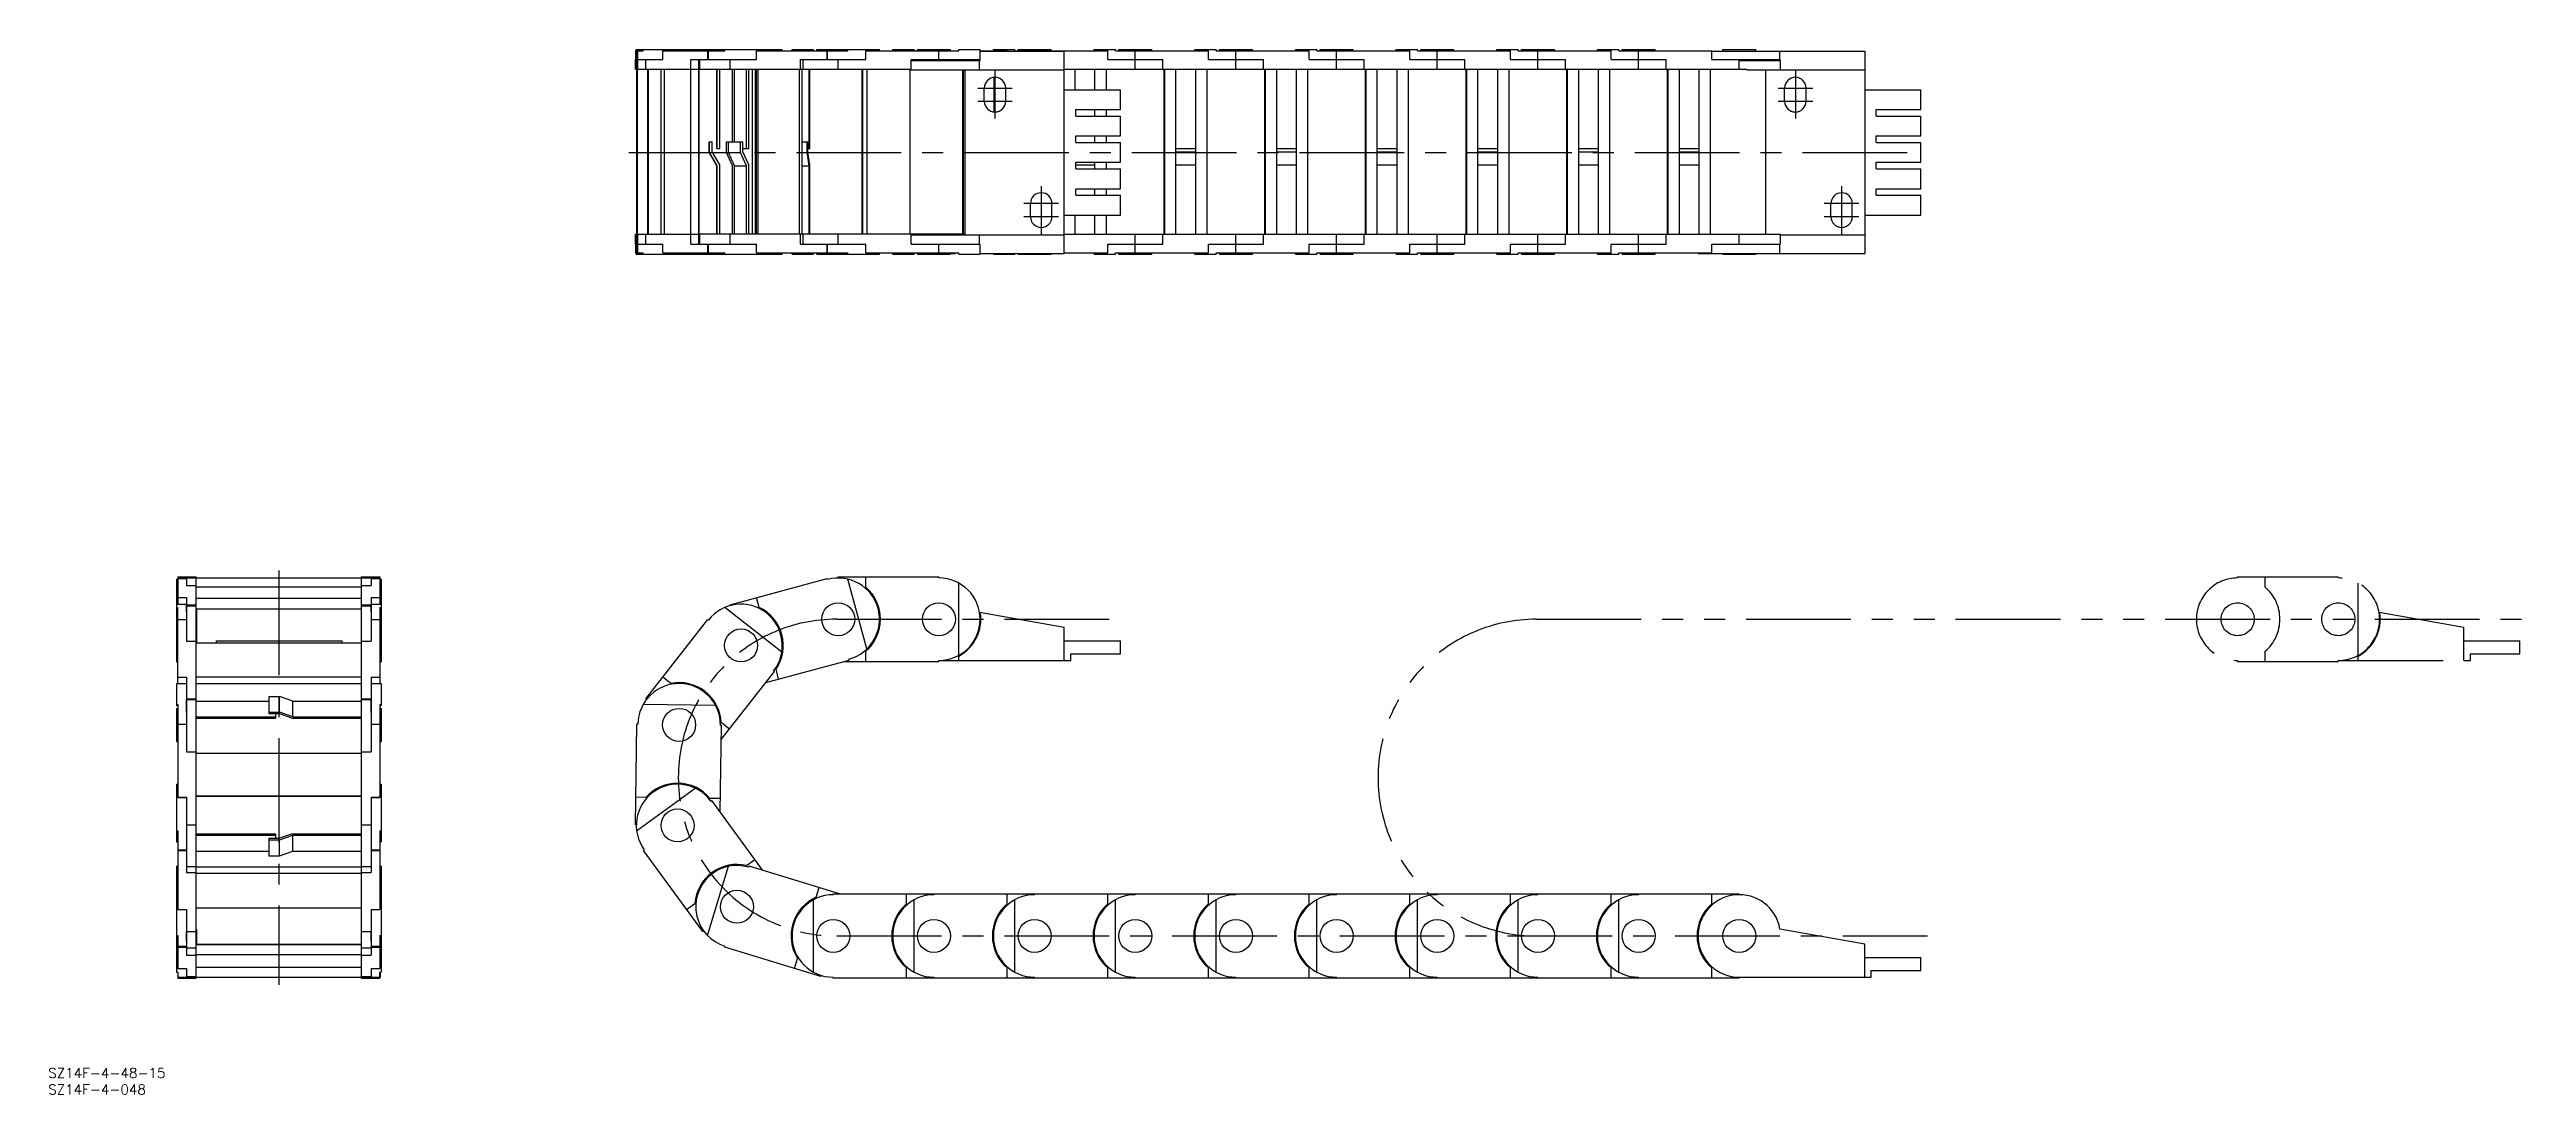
# Model space of a CAD drawing. Extents: x -69 to 681, y -35 to 281.
import ezdxf

# ---------------------------------------------------------------- set-up
doc = ezdxf.new("R2010")
doc.units = 0
doc.linetypes.add('CENTER', pattern=[50.8, 31.75, -6.35, 6.35, -6.35])
doc.linetypes.add('PHANTOM', pattern=[63.5, 31.75, -6.35, 6.35, -6.35, 6.35, -6.35])
doc.layers.get('0').update_dxf_attribs({"linetype": 'CONTINUOUS'})
doc.layers.add('CENTER', color=1, linetype='CENTER')
doc.styles.get("Standard").update_dxf_attribs({"font": 'txt.shx', "height": 3, "bigfont": 'bigfont.shx'})

msp = doc.modelspace()

# ---------------------------------------------------------------- linework, layer by layer
at = {"color": 7, "linetype": 'CONTINUOUS'}
for p, q in [((108.03, 275.48), (108.03, 278.48)), ((108.03, 278.48), (108.16, 278.48)), ((108.16, 281.07), (110.43, 281.07)), ((108.16, 278.48), (108.16, 281.07)), ((108.32, 281.48), (152.56, 281.48)), ((108.32, 281.07), (108.32, 281.48)), ((108.37, 275.48), (108.37, 278.48)), ((108.37, 278.48), (116.34, 278.48)), ((108.5, 278.48), (108.5, 281.07)), ((108.8, 278.48), (108.8, 281.07)), ((108.8, 275.48), (108.8, 278.48)), ((109.37, 278.47), (109.37, 278.48)), ((109.37, 278.47), (111.21, 278.47)), ((110.43, 281.07), (110.43, 281.48)), ((111.21, 275.48), (111.21, 278.48)), ((116.34, 281.07), (135.1, 281.07)), ((116.34, 278.48), (116.34, 281.07)), ((124.83, 275.48), (124.83, 278.48)), ((124.83, 278.48), (144.78, 278.48)), ((127.27, 275.48), (127.27, 278.47)), ((127.27, 278.47), (127.56, 278.47)), ((127.56, 275.48), (127.56, 278.48)), ((129.96, 278.48), (129.96, 281.07)), ((130.2, 278.48), (130.2, 281.07)), ((132.36, 281.07), (132.36, 281.48)), ((132.79, 278.47), (132.79, 278.48)), ((132.79, 278.47), (136.72, 278.47)), ((135.06, 281.07), (135.06, 281.48)), ((135.1, 281.07), (135.1, 281.48)), ((136.72, 275.48), (136.72, 278.48)), ((144.78, 281.07), (172.43, 281.07)), ((144.78, 278.48), (144.78, 281.07)), ((152.56, 281.07), (152.56, 281.48)), ((155.5, 281.48), (162, 281.48)), ((155.5, 281.07), (155.5, 281.48)), ((158.1, 275.48), (158.1, 278.48)), ((158.1, 278.48), (177.85, 278.48)), ((158.91, 275.48), (158.91, 278.47)), ((162, 281.07), (162, 281.48)), ((163, 281.48), (182, 281.48)), ((163, 281.07), (163, 281.48)), ((164.5, 281.07), (164.5, 281.48)), ((166.16, 278.48), (166.16, 281.07)), ((166.24, 278.48), (166.24, 281.07)), ((169.5, 275.48), (169.5, 278.48)), ((172.43, 281.07), (172.43, 281.48)), ((177.85, 281.07), (206, 281.07)), ((177.85, 278.48), (177.85, 281.07)), ((182, 281.07), (182, 281.48)), ((186, 281.48), (192.5, 281.48)), ((186, 281.07), (186, 281.48)), ((191.65, 275.48), (191.65, 278.48)), ((191.65, 278.48), (203.55, 278.48)), ((191.65, 278.13), (212.54, 278.13)), ((192.5, 281.07), (192.5, 281.48)), ((193.5, 281.48), (203.5, 281.48)), ((193.5, 281.07), (193.5, 281.48)), ((195, 278.13), (195, 278.48)), ((200, 278.48), (200, 281.07)), ((203.5, 281.07), (203.5, 281.48)), ((203.55, 278.47), (203.55, 278.48)), ((203.55, 278.47), (212.5, 278.47)), ((205, 278.13), (205, 278.47)), ((206, 281.48), (212.5, 281.48)), ((206, 281.07), (206, 281.48)), ((206, 278.13), (206, 278.47)), ((212.33, 275.3), (212.33, 278.13)), ((212.5, 278.47), (212.5, 281.48)), ((212.5, 281.07), (220.65, 281.07)), ((212.5, 280.95), (238, 280.95)), ((212.54, 278.13), (212.54, 280.95)), ((216.5, 281.48), (223, 281.48)), ((216.5, 281.07), (216.5, 281.48)), ((220.65, 280.95), (220.65, 281.07)), ((223, 281.07), (223, 281.48)), ((223, 281.07), (251.15, 281.07)), ((224, 281.48), (234, 281.48)), ((224, 281.07), (224, 281.48)), ((229, 280.95), (229, 281.07)), ((234, 281.07), (234, 281.48)), ((238, 219.65), (238, 280.95)), ((247, 281.48), (253.5, 281.48)), ((247, 281.07), (247, 281.48)), ((251.15, 278.48), (251.15, 281.07)), ((251.15, 278.48), (267.85, 278.48)), ((253.5, 281.07), (253.5, 281.48)), ((253.5, 281.07), (281.65, 281.07)), ((254.5, 281.48), (264.5, 281.48)), ((254.5, 281.07), (254.5, 281.48)), ((259.5, 275.48), (259.5, 281.07)), ((264.5, 281.07), (264.5, 281.48)), ((267.85, 275.48), (267.85, 278.48)), ((277.5, 281.48), (284, 281.48)), ((277.5, 281.07), (277.5, 281.48)), ((281.65, 278.48), (281.65, 281.07)), ((281.65, 278.48), (298.35, 278.48)), ((284, 281.07), (284, 281.48)), ((284, 281.07), (312.15, 281.07)), ((285, 281.48), (295, 281.48)), ((285, 281.07), (285, 281.48)), ((290, 275.48), (290, 281.07)), ((295, 281.07), (295, 281.48)), ((298.35, 275.48), (298.35, 278.48)), ((308, 281.48), (314.5, 281.48)), ((308, 281.07), (308, 281.48)), ((312.15, 278.48), (312.15, 281.07)), ((312.15, 278.48), (328.85, 278.48)), ((314.5, 281.07), (314.5, 281.48)), ((314.5, 281.07), (342.65, 281.07)), ((315.5, 281.48), (325.5, 281.48)), ((315.5, 281.07), (315.5, 281.48)), ((320.5, 275.48), (320.5, 281.07)), ((325.5, 281.07), (325.5, 281.48)), ((328.85, 275.48), (328.85, 278.48)), ((338.5, 281.48), (345, 281.48)), ((338.5, 281.07), (338.5, 281.48)), ((342.65, 278.48), (342.65, 281.07)), ((342.65, 278.48), (359.35, 278.48)), ((345, 281.07), (345, 281.48)), ((345, 281.07), (373.15, 281.07)), ((346, 281.48), (356, 281.48)), ((346, 281.07), (346, 281.48)), ((351, 275.48), (351, 281.07)), ((356, 281.07), (356, 281.48)), ((359.35, 275.48), (359.35, 278.48)), ((369, 281.48), (375.5, 281.48)), ((369, 281.07), (369, 281.48)), ((373.15, 278.48), (373.15, 281.07)), ((373.15, 278.48), (389.85, 278.48)), ((375.5, 281.07), (375.5, 281.48)), ((375.5, 281.07), (403.65, 281.07)), ((376.5, 281.48), (386.5, 281.48)), ((376.5, 281.07), (376.5, 281.48)), ((381.5, 275.48), (381.5, 281.07)), ((386.5, 281.07), (386.5, 281.48)), ((389.85, 275.48), (389.85, 278.48)), ((399.5, 281.48), (406, 281.48)), ((399.5, 281.07), (399.5, 281.48)), ((403.65, 278.48), (403.65, 281.07)), ((403.65, 278.48), (420.35, 278.48)), ((406, 281.07), (406, 281.48)), ((406, 281.07), (434.15, 281.07)), ((407, 281.48), (417, 281.48)), ((407, 281.07), (407, 281.48)), ((412, 275.48), (412, 281.07)), ((417, 281.07), (417, 281.48)), ((420.35, 275.48), (420.35, 278.48)), ((434.15, 278.48), (434.15, 281.07)), ((434.15, 280.95), (480.5, 280.95)), ((434.15, 278.48), (455, 278.48)), ((437.5, 281.48), (447.5, 281.48)), ((437.5, 280.95), (437.5, 281.48)), ((442.5, 275.48), (442.5, 278.48)), ((442.5, 278.13), (455.04, 278.13)), ((447.5, 280.95), (447.5, 281.48)), ((454.83, 278.13), (454.83, 280.95)), ((455, 275.48), (455, 278.13)), ((455.04, 275.3), (455.04, 278.13)), ((480.5, 280.95), (480.5, 219.65)), ((108.03, 275.48), (127.31, 275.48)), ((108.46, 225.48), (108.46, 275.48)), ((108.67, 225.48), (108.67, 275.48)), ((111.82, 225.48), (111.82, 275.48)), ((112.06, 225.48), (112.06, 275.48)), ((115.89, 225.48), (115.89, 275.48)), ((116.82, 225.48), (116.82, 275.48)), ((124.82, 225.48), (124.82, 275.48)), ((127.31, 225.48), (127.31, 275.48)), ((127.34, 275.48), (191.65, 275.48)), ((127.34, 225.48), (127.34, 275.48)), ((132.71, 251.48), (132.71, 275.48)), ((132.81, 251.48), (132.81, 275.48)), ((133.61, 251.48), (133.61, 275.48)), ((137.5, 253.48), (137.5, 275.48)), ((138.06, 253.48), (138.06, 275.48)), ((141.75, 251.48), (141.75, 275.48)), ((142.38, 251.48), (142.38, 275.48)), ((143.55, 225.48), (143.55, 275.48)), ((144.47, 225.48), (144.47, 275.48)), ((144.78, 225.48), (144.78, 275.48)), ((145.24, 225.48), (145.24, 275.48)), ((157.79, 225.48), (157.79, 275.48)), ((158.62, 225.48), (158.62, 275.48)), ((160.73, 251.48), (160.73, 275.48)), ((160.93, 251.48), (160.93, 275.48)), ((176.75, 225.48), (176.75, 275.48)), ((177, 225.48), (177, 275.48)), ((178.25, 225.48), (178.25, 275.48)), ((191.25, 225.48), (191.25, 275.48)), ((191.25, 275.3), (238, 275.3)), ((207.25, 225.48), (207.25, 275.3)), ((207.5, 225.48), (207.5, 275.3)), ((208, 225.3), (208, 275.3)), ((216.75, 262.56), (216.75, 273.04)), ((238, 275.48), (444.74, 275.48)), ((238, 269.3), (238, 275.48)), ((241.25, 269.3), (241.25, 275.48)), ((247.25, 269.3), (247.25, 275.48)), ((250.75, 269.3), (250.75, 275.48)), ((268.25, 225.48), (268.25, 275.48)), ((268.5, 225.48), (268.5, 275.48)), ((271.75, 225.48), (271.75, 275.48)), ((277.75, 275.48), (277.75, 225.48)), ((281.25, 225.48), (281.25, 275.48)), ((298.75, 225.48), (298.75, 275.48)), ((299, 225.48), (299, 275.48)), ((302.25, 275.48), (302.25, 225.48)), ((308.25, 275.48), (308.25, 225.48)), ((311.75, 225.48), (311.75, 275.48)), ((329.25, 225.48), (329.25, 275.48)), ((329.5, 225.48), (329.5, 275.48)), ((332.75, 225.48), (332.75, 275.48)), ((338.75, 275.48), (338.75, 225.48)), ((342.25, 225.48), (342.25, 275.48)), ((359.75, 225.48), (359.75, 275.48)), ((360, 225.48), (360, 275.48)), ((363.25, 225.48), (363.25, 275.48)), ((369.25, 275.48), (369.25, 225.48)), ((372.75, 225.48), (372.75, 275.48)), ((390.25, 225.48), (390.25, 275.48)), ((390.5, 225.48), (390.5, 275.48)), ((393.75, 275.48), (393.75, 225.48)), ((399.75, 275.48), (399.75, 225.48)), ((403.25, 225.48), (403.25, 275.48)), ((420.75, 225.48), (420.75, 275.48)), ((421, 225.48), (421, 275.48)), ((424.25, 275.48), (424.25, 225.48)), ((430.25, 275.48), (430.25, 225.48)), ((433.75, 225.48), (433.75, 275.48)), ((444.74, 275.3), (444.74, 275.48)), ((444.74, 275.3), (480.5, 275.3)), ((450.5, 225.48), (450.5, 275.3)), ((213.75, 265.8), (213.75, 269.8)), ((220.25, 265.8), (220.25, 269.8)), ((238, 269.3), (255, 269.3)), ((241.5, 263.3), (255, 263.3)), ((241.5, 261.3), (241.5, 263.3)), ((247.25, 261.3), (247.25, 263.3)), ((250.75, 261.3), (250.75, 263.3)), ((255, 263.3), (255, 269.3)), ((456.25, 265.8), (456.25, 269.8)), ((462.75, 265.8), (462.75, 269.8)), ((480.5, 269.3), (497.5, 269.3)), ((484, 263.3), (497.5, 263.3)), ((484, 261.3), (484, 263.3)), ((497.5, 263.3), (497.5, 269.3)), ((241.5, 261.3), (255, 261.3)), ((241.5, 255.3), (255, 255.3)), ((241.5, 253.3), (241.5, 255.3)), ((247.25, 253.3), (247.25, 255.3)), ((250.75, 253.3), (250.75, 255.3)), ((255, 255.3), (255, 261.3)), ((484, 261.3), (497.5, 261.3)), ((484, 255.3), (497.5, 255.3)), ((484, 253.3), (484, 255.3)), ((497.5, 255.3), (497.5, 261.3)), ((130.41, 253.48), (131.3, 253.48)), ((130.41, 250.26), (130.41, 253.48)), ((132.71, 246.26), (130.41, 250.26)), ((130.41, 250.26), (130.5, 250.26)), ((130.5, 250.26), (130.5, 253.48)), ((132.81, 246.26), (130.5, 250.26)), ((131.3, 250.48), (131.3, 253.48)), ((133.61, 246.48), (131.3, 250.48)), ((132.71, 251.48), (133.61, 251.48)), ((135.63, 250.26), (135.63, 253.48)), ((135.63, 253.48), (140.56, 253.48)), ((137.5, 246.26), (135.63, 250.26)), ((136.24, 250.26), (136.24, 253.48)), ((138.06, 246.26), (136.24, 250.26)), ((136.24, 250.26), (139.93, 250.26)), ((139.93, 250.26), (139.93, 253.48)), ((141.75, 246.26), (139.93, 250.26)), ((140.56, 250.48), (140.56, 253.48)), ((140.56, 251.48), (142.38, 251.48)), ((142.38, 246.48), (140.56, 250.48)), ((158.62, 253.48), (160.33, 253.48)), ((158.62, 250.26), (160.12, 250.26)), ((160.12, 250.26), (160.12, 253.48)), ((160.73, 246.26), (160.12, 250.26)), ((160.33, 250.48), (160.33, 253.48)), ((160.33, 251.48), (160.93, 251.48)), ((160.93, 246.48), (160.33, 250.48)), ((241.5, 253.3), (255, 253.3)), ((255, 247.3), (255, 253.3)), ((271.75, 251.48), (277.75, 251.48)), ((271.75, 250.48), (277.75, 250.48)), ((302.25, 251.48), (308.25, 251.48)), ((302.25, 250.48), (308.25, 250.48)), ((332.75, 251.48), (338.75, 251.48)), ((332.75, 250.48), (338.75, 250.48)), ((363.25, 251.48), (369.25, 251.48)), ((363.25, 250.48), (369.25, 250.48)), ((393.75, 251.48), (399.75, 251.48)), ((393.75, 250.48), (399.75, 250.48)), ((424.25, 251.48), (430.25, 251.48)), ((424.25, 250.48), (430.25, 250.48)), ((484, 253.3), (497.5, 253.3)), ((497.5, 247.3), (497.5, 253.3)), ((132.71, 225.48), (132.71, 246.26)), ((132.71, 246.26), (132.81, 246.26)), ((132.81, 225.48), (132.81, 246.26)), ((133.61, 225.48), (133.61, 246.48)), ((137.5, 225.48), (137.5, 246.26)), ((138.06, 225.48), (138.06, 246.26)), ((138.06, 246.26), (141.75, 246.26)), ((141.75, 225.48), (141.75, 246.26)), ((142.38, 225.48), (142.38, 246.48)), ((158.62, 246.26), (160.73, 246.26)), ((160.73, 225.48), (160.73, 246.26)), ((160.93, 225.48), (160.93, 246.48)), ((241.5, 247.3), (255, 247.3)), ((241.5, 245.3), (241.5, 247.3)), ((241.5, 246.48), (247.25, 246.48)), ((241.5, 245.3), (255, 245.3)), ((247.25, 245.3), (247.25, 247.3)), ((250.75, 245.3), (250.75, 247.3)), ((255, 239.3), (255, 245.3)), ((271.75, 246.48), (277.75, 246.48)), ((302.25, 246.48), (308.25, 246.48)), ((332.75, 246.48), (338.75, 246.48)), ((363.25, 246.48), (369.25, 246.48)), ((393.75, 246.48), (399.75, 246.48)), ((424.25, 246.48), (430.25, 246.48)), ((484, 247.3), (497.5, 247.3)), ((484, 245.3), (484, 247.3)), ((484, 245.3), (497.5, 245.3)), ((497.5, 239.3), (497.5, 245.3)), ((227.75, 230.8), (227.75, 234.8)), ((234.25, 230.8), (234.25, 234.8)), ((241.5, 239.3), (255, 239.3)), ((241.5, 237.3), (241.5, 239.3)), ((241.5, 237.3), (255, 237.3)), ((247.25, 237.3), (247.25, 239.3)), ((250.75, 237.3), (250.75, 239.3)), ((255, 231.3), (255, 237.3)), ((470.25, 230.8), (470.25, 234.8)), ((476.75, 230.8), (476.75, 234.8)), ((484, 239.3), (497.5, 239.3)), ((484, 237.3), (484, 239.3)), ((484, 237.3), (497.5, 237.3)), ((497.5, 231.3), (497.5, 237.3)), ((108.03, 225.48), (127.31, 225.48)), ((108.03, 222.48), (108.03, 225.48)), ((108.37, 222.48), (108.37, 225.48)), ((108.8, 222.48), (108.8, 225.48)), ((111.21, 222.48), (111.21, 225.48)), ((124.83, 222.48), (124.83, 225.48)), ((127.27, 222.48), (127.27, 225.48)), ((208, 225.48), (127.34, 225.48)), ((127.56, 222.48), (127.56, 225.48)), ((136.72, 222.48), (136.72, 225.48)), ((158.1, 222.48), (158.1, 225.48)), ((158.91, 222.48), (158.91, 225.48)), ((169.5, 222.48), (169.5, 225.48)), ((191.65, 222.48), (191.65, 225.48)), ((191.65, 225.3), (238, 225.3)), ((198.5, 225.3), (198.5, 225.48)), ((206.85, 225.3), (206.85, 225.48)), ((212.33, 222.48), (212.33, 225.3)), ((238, 231.3), (255, 231.3)), ((238, 225.48), (238, 231.3)), ((238, 225.48), (455, 225.48)), ((241.25, 225.48), (241.25, 231.3)), ((247.25, 225.48), (247.25, 231.3)), ((250.75, 225.48), (250.75, 231.3)), ((259.5, 219.88), (259.5, 225.48)), ((267.85, 222.48), (267.85, 225.48)), ((290, 219.88), (290, 225.48)), ((298.35, 222.48), (298.35, 225.48)), ((320.5, 219.88), (320.5, 225.48)), ((328.85, 222.48), (328.85, 225.48)), ((351, 219.88), (351, 225.48)), ((359.35, 222.48), (359.35, 225.48)), ((381.5, 219.88), (381.5, 225.48)), ((389.85, 222.48), (389.85, 225.48)), ((412, 219.88), (412, 225.48)), ((420.35, 222.48), (420.35, 225.48)), ((442.5, 222.48), (442.5, 225.48)), ((455, 222.48), (455, 225.48)), ((455, 225.3), (480.5, 225.3)), ((455.04, 222.48), (455.04, 225.3)), ((480.5, 231.3), (497.5, 231.3)), ((108.03, 222.48), (108.16, 222.48)), ((108.16, 219.88), (108.16, 222.48)), ((108.16, 219.88), (110.43, 219.88)), ((108.32, 219.48), (108.32, 219.88)), ((108.32, 219.48), (152.56, 219.48)), ((108.37, 222.48), (116.34, 222.48)), ((108.5, 219.88), (108.5, 222.48)), ((108.8, 219.88), (108.8, 222.48)), ((109.37, 222.48), (111.44, 222.48)), ((109.37, 222.48), (109.37, 222.48)), ((110.43, 219.48), (110.43, 219.88)), ((116.34, 219.88), (116.34, 222.48)), ((116.34, 219.88), (135.1, 219.88)), ((124.83, 222.48), (144.78, 222.48)), ((127.27, 222.48), (127.56, 222.48)), ((129.96, 219.88), (129.96, 222.48)), ((130.2, 219.88), (130.2, 222.48)), ((132.36, 219.48), (132.36, 219.88)), ((132.79, 222.48), (136.8, 222.48)), ((132.79, 222.48), (132.79, 222.48)), ((135.06, 219.48), (135.06, 219.88)), ((135.1, 219.48), (135.1, 219.88)), ((144.78, 219.88), (144.78, 222.48)), ((144.78, 219.88), (172.43, 219.88)), ((152.56, 219.48), (152.56, 219.88)), ((155.5, 219.48), (155.5, 219.88)), ((155.5, 219.48), (162, 219.48)), ((158.1, 222.48), (177.85, 222.48)), ((162, 219.48), (162, 219.88)), ((163, 219.48), (163, 219.88)), ((163, 219.48), (163.22, 219.48)), ((163, 219.48), (163.22, 219.48)), ((163.22, 219.48), (164.5, 219.48)), ((163.22, 219.48), (164.5, 219.48)), ((164.5, 219.48), (164.5, 219.88)), ((164.5, 219.48), (174.5, 219.48)), ((166.16, 219.88), (166.16, 222.48)), ((166.24, 219.88), (166.24, 222.48)), ((172.43, 219.48), (172.43, 219.88)), ((172.43, 219.48), (182, 219.48)), ((172.43, 219.48), (182, 219.48)), ((173, 219.48), (173, 219.48)), ((173, 219.48), (173, 219.48)), ((177.85, 219.88), (177.85, 222.48)), ((177.85, 219.88), (206, 219.88)), ((182, 219.48), (182, 219.88)), ((186, 219.48), (186, 219.88)), ((186, 219.48), (192.5, 219.48)), ((191.65, 222.48), (212.54, 222.48)), ((192.5, 219.48), (192.5, 219.88)), ((193.5, 219.48), (193.5, 219.88)), ((193.5, 219.48), (203.5, 219.48)), ((195, 219.65), (195, 219.88)), ((195, 219.65), (205, 219.65)), ((200, 219.88), (200, 222.48)), ((203.5, 219.48), (203.5, 219.65)), ((203.55, 222.48), (212.33, 222.48)), ((203.55, 222.48), (203.55, 222.48)), ((205, 219.65), (205, 219.88)), ((206, 219.48), (206, 219.88)), ((206, 219.48), (212.5, 219.48)), ((212.5, 219.48), (212.5, 222.48)), ((212.5, 219.65), (238, 219.65)), ((212.54, 219.65), (212.54, 222.48)), ((216.5, 219.48), (216.5, 219.65)), ((216.5, 219.48), (223, 219.48)), ((223, 219.48), (223, 219.65)), ((224, 219.48), (224, 219.65)), ((224, 219.48), (234, 219.48)), ((234, 219.48), (234, 219.65)), ((238, 219.88), (251.15, 219.88)), ((247, 219.48), (247, 219.88)), ((247, 219.48), (253.5, 219.48)), ((251.15, 222.48), (267.85, 222.48)), ((251.15, 219.88), (251.15, 222.48)), ((253.5, 219.88), (281.65, 219.88)), ((253.5, 219.48), (253.5, 219.88)), ((254.5, 219.48), (254.5, 219.88)), ((254.5, 219.48), (264.5, 219.48)), ((264.5, 219.48), (264.5, 219.88)), ((277.5, 219.48), (277.5, 219.88)), ((277.5, 219.48), (284, 219.48)), ((281.65, 222.48), (298.35, 222.48)), ((281.65, 219.88), (281.65, 222.48)), ((284, 219.88), (312.15, 219.88)), ((284, 219.48), (284, 219.88)), ((285, 219.48), (285, 219.88)), ((285, 219.48), (295, 219.48)), ((295, 219.48), (295, 219.88)), ((308, 219.48), (308, 219.88)), ((308, 219.48), (314.5, 219.48)), ((312.15, 222.48), (328.85, 222.48)), ((312.15, 219.88), (312.15, 222.48)), ((314.5, 219.88), (342.65, 219.88)), ((314.5, 219.48), (314.5, 219.88)), ((315.5, 219.48), (315.5, 219.88)), ((315.5, 219.48), (325.5, 219.48)), ((325.5, 219.48), (325.5, 219.88)), ((338.5, 219.48), (338.5, 219.88)), ((338.5, 219.48), (345, 219.48)), ((342.65, 222.48), (359.35, 222.48)), ((342.65, 219.88), (342.65, 222.48)), ((345, 219.88), (373.15, 219.88)), ((345, 219.48), (345, 219.88)), ((346, 219.48), (346, 219.88)), ((346, 219.48), (356, 219.48)), ((356, 219.48), (356, 219.88)), ((369, 219.48), (369, 219.88)), ((369, 219.48), (375.5, 219.48)), ((373.15, 222.48), (389.85, 222.48)), ((373.15, 219.88), (373.15, 222.48)), ((375.5, 219.88), (403.65, 219.88)), ((375.5, 219.48), (375.5, 219.88)), ((376.5, 219.48), (376.5, 219.88)), ((376.5, 219.48), (386.5, 219.48)), ((386.5, 219.48), (386.5, 219.88)), ((399.5, 219.48), (399.5, 219.88)), ((399.5, 219.48), (406, 219.48)), ((403.65, 222.48), (420.35, 222.48)), ((403.65, 219.88), (403.65, 222.48)), ((406, 219.48), (406, 219.88)), ((406, 219.88), (434.15, 219.88)), ((407, 219.48), (407, 219.88)), ((407, 219.48), (417, 219.48)), ((417, 219.48), (417, 219.88)), ((430, 219.65), (430, 219.88)), ((430, 219.65), (480.5, 219.65)), ((434.15, 222.48), (455.04, 222.48)), ((434.15, 219.88), (434.15, 222.48)), ((437.5, 219.48), (437.5, 219.65)), ((437.5, 219.48), (447.5, 219.48)), ((447.5, 219.48), (447.5, 219.65)), ((454.83, 219.65), (454.83, 222.48)), ((-31, 120.95), (-31, 95.85)), ((-31, 120.95), (-30.6, 120.95)), ((-30.6, 121.6), (-30.6, 113.35)), ((-30.6, 121.6), (-25, 121.6)), ((-30.6, 121.3), (30.6, 121.3)), ((-30.6, 121.16), (-28, 121.16)), ((-28, 121.6), (-28, 118.98)), ((-25, 0), (-25, 121.6)), ((25, 121.6), (25, 0)), ((25, 121.6), (30.6, 121.6)), ((28, 121.6), (28, 118.98)), ((28, 121.16), (30.6, 121.16)), ((30.6, 121.6), (30.6, 113.35)), ((30.6, 120.95), (31, 120.95)), ((31, 120.95), (31, 95.85)), ((136.72, 113.2), (166.16, 121.16)), ((166.24, 120.87), (166.16, 121.16)), ((169.5, 121.6), (200, 121.6)), ((169.5, 121.3), (169.5, 121.6)), ((178.15, 99.78), (172.43, 120.95)), ((177.85, 118.5), (177.85, 121.6)), ((200, 121.3), (200, 121.6)), ((-31, 113.8), (-30.6, 113.8)), ((-31, 113.35), (-28, 113.35)), ((-30.6, 115.38), (-28, 115.38)), ((-28, 118.98), (-25, 118.98)), ((-28, 115.38), (-28, 102.13)), ((-28, 113.2), (-25, 113.2)), ((-28, 112.91), (-25, 112.91)), ((-27.99, 111.02), (-27.99, 113.35)), ((-25, 118.59), (25, 118.59)), ((-25, 115.2), (25, 115.2)), ((25, 118.98), (28, 118.98)), ((25, 113.2), (28, 113.2)), ((25, 112.91), (28, 112.91)), ((27.99, 111.02), (27.99, 113.35)), ((28, 115.38), (28, 102.13)), ((28, 115.38), (30.6, 115.38)), ((28, 113.35), (31, 113.35)), ((30.6, 113.8), (31, 113.8)), ((136.8, 112.91), (136.72, 113.2)), ((145.59, 112.39), (144.78, 115.38)), ((206, 97.83), (206, 119.77)), ((-31, 112.32), (-30.6, 112.32)), ((-31, 105.85), (-30.6, 105.85)), ((-30.6, 89.29), (-30.6, 112.32)), ((-30.6, 108.72), (-28, 108.72)), ((-28, 111.02), (-27.99, 111.02)), ((-25, 111.91), (25, 111.91)), ((-24.83, 101.63), (-24.83, 111.91)), ((27.99, 111.02), (28, 111.02)), ((28, 108.72), (30.6, 108.72)), ((30.6, 112.32), (30.6, 89.29)), ((30.6, 112.32), (31, 112.32)), ((30.6, 105.85), (31, 105.85)), ((111.21, 84.66), (129.96, 108.72)), ((130.2, 108.53), (129.96, 108.72)), ((152.39, 98.83), (135.1, 112.32)), ((238, 106.3), (212.33, 110.83)), ((238, 96.3), (238, 106.3)), ((-28, 102.13), (-25, 102.13)), ((-25, 101.63), (25, 101.63)), ((-18.83, 102.3), (19.18, 102.3)), ((-18.83, 101.63), (-18.83, 102.3)), ((19.18, 101.63), (19.18, 102.3)), ((25, 102.13), (28, 102.13)), ((177.85, 96), (177.85, 99.1)), ((206, 96.3), (206, 97.61)), ((238, 102.3), (255, 102.3)), ((240, 98.3), (255, 98.3)), ((240, 96.3), (240, 98.3)), ((255, 98.3), (255, 102.3)), ((-31, 95.85), (-30.6, 95.85)), ((-30.6, 91.25), (-28, 91.25)), ((-28, 91.25), (-28, 68.64)), ((-25, 91.38), (25, 91.38)), ((28, 91.25), (28, 68.64)), ((28, 91.25), (30.6, 91.25)), ((30.6, 95.85), (31, 95.85)), ((118.78, 89.34), (116.34, 91.25)), ((134.03, 72.3), (150.15, 92.98)), ((147.52, 89.6), (172.84, 96.44)), ((150.15, 92.98), (149.91, 93.16)), ((151.45, 90.67), (150.65, 93.66)), ((171.2, 96), (200, 96)), ((172.84, 96.44), (172.76, 96.73)), ((200, 96.3), (240, 96.3)), ((200, 96), (200, 96.3)), ((-31, 89.29), (-31, 82.62)), ((-31, 89.29), (-28, 89.29)), ((-31, 82.96), (-30.6, 82.96)), ((-31, 82.62), (-30.6, 82.62)), ((-30.6, 89.34), (-28, 89.34)), ((-30.6, 82.96), (-30.6, 54.8)), ((-28, 84.66), (-25, 84.66)), ((-28, 84.48), (-25, 84.48)), ((-27.99, 80.53), (-27.99, 84.48)), ((-25, 89.29), (25, 89.29)), ((-25, 83.99), (-3, 83.99)), ((-3, 85.41), (-3, 80.19)), ((-3, 85.41), (0.21, 85.41)), ((0.21, 80.68), (0.21, 85.41)), ((4.21, 83.99), (0.21, 85.41)), ((4.21, 83.99), (25, 83.99)), ((4.21, 79.26), (4.21, 83.99)), ((25, 84.66), (28, 84.66)), ((25, 84.48), (28, 84.48)), ((27.99, 80.53), (27.99, 84.48)), ((28, 89.34), (30.6, 89.34)), ((28, 89.29), (31, 89.29)), ((30.6, 82.96), (30.6, 54.8)), ((30.6, 82.96), (31, 82.96)), ((30.6, 82.62), (31, 82.62)), ((31, 89.29), (31, 82.62)), ((132.36, 82.62), (110.43, 82.96)), ((111.44, 84.48), (111.21, 84.66)), ((-31, 81.79), (-31, 71.79)), ((-31, 81.79), (-30.6, 81.79)), ((-30.6, 76.99), (-28, 76.99)), ((-28, 80.53), (-27.99, 80.53)), ((-25, 79.26), (-1, 79.26)), ((-25, 78.77), (-1, 78.77)), ((-3, 80.68), (0.21, 80.68)), ((-3, 80.19), (0, 80.19)), ((-1, 80.19), (-1, 78.77)), ((4, 78.77), (0, 80.19)), ((4.21, 79.26), (0.21, 80.68)), ((4, 78.77), (25, 78.77)), ((4.21, 79.26), (25, 79.26)), ((27.99, 80.53), (28, 80.53)), ((28, 76.99), (30.6, 76.99)), ((30.6, 81.79), (31, 81.79)), ((31, 81.79), (31, 71.79)), ((108.03, 46.5), (108.5, 76.99)), ((108.8, 76.99), (108.5, 76.99)), ((133.69, 50.39), (134.1, 76.59)), ((134.1, 76.59), (133.8, 76.6)), ((136.53, 75.51), (134.09, 77.41)), ((-31, 71.79), (-30.6, 71.79)), ((-28, 68.64), (-25, 68.64)), ((-25, 68.24), (25, 68.24)), ((25, 68.64), (28, 68.64)), ((30.6, 71.79), (31, 71.79)), ((-31, 58.8), (-31, 41.3)), ((-31, 58.8), (-30.6, 58.8)), ((-30.6, 54.85), (-28, 54.85)), ((-30.6, 54.8), (-28, 54.8)), ((-28, 54.85), (-28, 32)), ((-25, 55.24), (25, 55.24)), ((-25, 55.19), (25, 55.19)), ((28, 54.85), (28, 32)), ((28, 54.85), (30.6, 54.85)), ((28, 54.8), (30.6, 54.8)), ((30.6, 58.8), (31, 58.8)), ((31, 58.8), (31, 41.3)), ((111.25, 54.8), (108.16, 54.85)), ((108.43, 44.67), (126.14, 57.61)), ((133.75, 54.45), (130.66, 54.49)), ((130.92, 53.67), (131.16, 53.85)), ((146.63, 32.67), (131.16, 53.85)), ((-28, 46.5), (-25, 46.5)), ((-28, 46.49), (-25, 46.49)), ((25, 46.5), (28, 46.5)), ((25, 46.49), (28, 46.49)), ((108.33, 46.49), (108.03, 46.5)), ((-31, 44.67), (-30.6, 44.67)), ((-31, 41.3), (-30.6, 41.3)), ((-30.6, 44.67), (-30.6, 20.86)), ((-30.6, 38.92), (-28, 38.92)), ((-30.6, 38.75), (-28, 38.75)), ((-25, 43.78), (-1, 43.78)), ((-25, 43.31), (-1, 43.31)), ((-25, 38.46), (-3, 38.46)), ((-3, 42.42), (-3, 37.1)), ((-3, 42.42), (0, 42.42)), ((-3, 41.95), (0.21, 41.95)), ((-1, 43.78), (-1, 42.42)), ((0, 42.42), (4, 43.78)), ((0.21, 41.95), (4.21, 43.31)), ((0.21, 37.1), (0.21, 41.95)), ((0.21, 37.1), (4.21, 38.46)), ((4, 43.78), (25, 43.78)), ((4.21, 43.31), (25, 43.31)), ((4.21, 38.46), (4.21, 43.31)), ((4.21, 38.46), (25, 38.46)), ((28, 38.92), (30.6, 38.92)), ((28, 38.75), (30.6, 38.75)), ((30.6, 44.67), (30.6, 20.86)), ((30.6, 44.67), (31, 44.67)), ((30.6, 41.3), (31, 41.3)), ((110.49, 38.75), (110.73, 38.92)), ((128.48, 14.12), (110.49, 38.75)), ((-31, 33.91), (-31, 1.83)), ((-31, 33.91), (-30.6, 33.91)), ((-28, 32), (-25, 32)), ((-27.99, 33.83), (-25, 33.83)), ((-25, 33.72), (25, 33.72)), ((-25, 31.86), (25, 31.86)), ((-3, 37.1), (0.21, 37.1)), ((25, 33.83), (27.99, 33.83)), ((25, 32), (28, 32)), ((30.6, 33.91), (31, 33.91)), ((31, 33.91), (31, 1.83)), ((129.89, 12.92), (136.27, 33.91)), ((141.73, 34.14), (144.23, 35.96)), ((142.45, 33.63), (142.54, 33.92)), ((169.9, 25.6), (142.54, 33.92)), ((123.56, 20.86), (126.06, 22.69)), ((162, 1.83), (162, 23.77)), ((162.83, 24.51), (163.73, 27.48)), ((168, 25.6), (442.5, 25.6)), ((168, 25.3), (168, 25.6)), ((190.15, 22.5), (190.15, 25.6)), ((192.5, 1.83), (192.5, 23.77)), ((198.5, 25.3), (198.5, 25.6)), ((220.65, 22.5), (220.65, 25.6)), ((223, 1.83), (223, 23.77)), ((229, 25.3), (229, 25.6)), ((251.15, 22.5), (251.15, 25.6)), ((253.5, 1.83), (253.5, 23.77)), ((259.5, 25.3), (259.5, 25.6)), ((281.65, 22.5), (281.65, 25.6)), ((284, 1.83), (284, 23.77)), ((290, 25.3), (290, 25.6)), ((312.15, 22.5), (312.15, 25.6)), ((314.5, 1.83), (314.5, 23.77)), ((320.5, 25.3), (320.5, 25.6)), ((342.65, 22.5), (342.65, 25.6)), ((345, 1.83), (345, 23.77)), ((351, 25.3), (351, 25.6)), ((373.15, 22.5), (373.15, 25.6)), ((375.5, 1.83), (375.5, 23.77)), ((381.5, 25.3), (381.5, 25.6)), ((403.65, 22.5), (403.65, 25.6)), ((406, 1.83), (406, 23.77)), ((412, 25.3), (412, 25.6)), ((434.15, 22.5), (434.15, 25.6)), ((442.5, 25.3), (442.5, 25.6)), ((-30.6, 20.86), (-28, 20.86)), ((-28, 20.86), (-28, 6.99)), ((-25, 21.36), (25, 21.36)), ((28, 20.86), (28, 6.99)), ((28, 20.86), (30.6, 20.86)), ((-31, 12.92), (-30.6, 12.92)), ((-30.6, 12.92), (-30.6, 2.98)), ((-30.6, 9.71), (-28, 9.71)), ((-30.6, 9.42), (-28, 9.42)), ((-28, 14.12), (-25, 14.12)), ((-28, 11.24), (-27.99, 11.24)), ((-28, 9.17), (-25, 9.17)), ((-27.99, 11.24), (-27.99, 14.12)), ((-25, 14.79), (-24.83, 14.79)), ((-25, 10.35), (25, 10.35)), ((-25, 10.19), (25, 10.19)), ((-24.83, 10.35), (-24.83, 14.79)), ((25, 14.12), (28, 14.12)), ((25, 9.17), (28, 9.17)), ((27.99, 11.24), (27.99, 14.3)), ((27.99, 11.24), (28, 11.24)), ((28, 9.71), (30.6, 9.71)), ((28, 9.42), (30.6, 9.42)), ((30.6, 12.92), (30.6, 2.98)), ((30.6, 12.92), (31, 12.92)), ((128.48, 14.12), (128.73, 14.3)), ((135.1, 9.42), (135.18, 9.71)), ((164.28, 0.55), (135.1, 9.42)), ((480.5, 10.3), (454.83, 14.83)), ((480.5, 0.3), (480.5, 10.3)), ((-31, 1.83), (-30.6, 1.83)), ((-30.6, 2.98), (-28, 2.98)), ((-30.6, 1.83), (-30.6, 0)), ((-30.6, 0.3), (30.82, 0.3)), ((-30.6, 0), (-25, 0)), ((-28, 6.99), (-25, 6.99)), ((-28, 2.98), (-28, 0)), ((-28, 0.55), (-25, 0.55)), ((-25, 7.17), (25, 7.17)), ((-25, 3.38), (25, 3.38)), ((25, 6.99), (28, 6.99)), ((25, 0.55), (28, 0.55)), ((25, 0), (30.6, 0)), ((28, 2.98), (30.6, 2.98)), ((28, 2.98), (28, 0)), ((30.6, 1.83), (31, 1.83)), ((30.6, 0), (30.6, 1.83)), ((30.82, 0.3), (30.82, 1.83)), ((156.29, 2.98), (157.19, 5.95)), ((164.28, 0.55), (164.36, 0.84)), ((168, 0), (168, 0.3)), ((442.5, 0), (168, 0)), ((190.15, 0), (190.15, 3.1)), ((198.5, 0), (198.5, 0.3)), ((220.65, 0), (220.65, 3.1)), ((229, 0), (229, 0.3)), ((251.15, 0), (251.15, 3.1)), ((259.5, 0), (259.5, 0.3)), ((281.65, 0), (281.65, 3.1)), ((290, 0), (290, 0.3)), ((312.15, 0), (312.15, 3.1)), ((320.5, 0), (320.5, 0.3)), ((342.65, 0), (342.65, 3.1)), ((351, 0), (351, 0.3)), ((373.15, 0), (373.15, 3.1)), ((381.5, 0), (381.5, 0.3)), ((403.65, 0), (403.65, 3.1)), ((412, 0), (412, 0.3)), ((434.15, 0), (434.15, 3.1)), ((442.5, 0.3), (482.5, 0.3)), ((442.5, 0), (442.5, 0.3)), ((480.5, 6.3), (497.5, 6.3)), ((482.5, 2.3), (497.5, 2.3)), ((482.5, 0.3), (482.5, 2.3)), ((497.5, 2.3), (497.5, 6.3))]:
    msp.add_line(p, q, dxfattribs=at)
at = {"color": 3, "linetype": 'PHANTOM'}
for p, q in [((593.5, 121.6), (624, 121.6)), ((593.5, 121.3), (593.5, 121.6)), ((601.85, 118.5), (601.85, 121.6)), ((624, 121.3), (624, 121.6)), ((630, 97.83), (630, 119.77)), ((381.05, 108.8), (681, 108.8)), ((662, 106.3), (636.33, 110.83)), ((662, 96.3), (662, 106.3)), ((601.85, 96), (601.85, 99.1)), ((630, 96.3), (630, 97.61)), ((662, 102.3), (679, 102.3)), ((664, 98.3), (679, 98.3)), ((664, 96.3), (664, 98.3)), ((679, 98.3), (679, 102.3)), ((593.5, 96.3), (593.5, 96)), ((593.5, 96), (624, 96)), ((624, 96.3), (664, 96.3)), ((624, 96), (624, 96.3))]:
    msp.add_line(p, q, dxfattribs=at)
at = {"color": 7, "linetype": 'CONTINUOUS'}
for centre in [(169.5, 108.8), (200, 108.8), (140.06, 100.85), (121.3, 76.79), (120.82, 46.3), (138.82, 21.67), (168, 12.8), (198.5, 12.8), (229, 12.8), (259.5, 12.8), (290, 12.8), (320.5, 12.8), (351, 12.8), (381.5, 12.8), (412, 12.8), (442.5, 12.8)]:
    msp.add_circle(centre, 5, dxfattribs=at)
at = {"color": 3, "linetype": 'PHANTOM'}
for centre in [(593.5, 108.8), (624, 108.8)]:
    msp.add_circle(centre, 5, dxfattribs=at)
at = {"color": 7, "linetype": 'CONTINUOUS'}
for centre, radius, start, end in [((217, 269.8), 3.25, 0.00045, 179.99955), ((459.5, 269.8), 3.25, 0.00045, 179.99955), ((217, 265.8), 3.25, 180.00045, 359.99955), ((459.5, 265.8), 3.25, 180.00045, 359.99955), ((231, 234.8), 3.25, 0.00045, 179.99955), ((473.5, 234.8), 3.25, 0.00045, 179.99955), ((231, 230.8), 3.25, 180.00045, 359.99955), ((473.5, 230.8), 3.25, 180.00045, 359.99955), ((169.5, 108.8), 12.5, 285.11686, 105.11686), ((200, 108.8), 12.5, 270, 90), ((140.06, 100.85), 12.5, 322.05605, 142.056), ((169.5, 108.8), 12.8, 310.71857, 49.28142), ((140.06, 100.85), 12.8, 325.83545, 64.39837), ((200, 108.8), 12.7, 298.19287, 9.00906), ((121.3, 76.79), 12.5, 359.10482, 179.10482), ((121.3, 76.79), 12.8, 2.77458, 101.33751), ((120.82, 46.3), 12.5, 36.15359, 216.15358), ((120.82, 46.3), 12.8, 39.82336, 138.38629), ((138.82, 21.67), 12.8, 76.87218, 175.43502), ((138.82, 21.67), 12.5, 73.09174, 253.09275), ((168, 12.8), 12.8, 113.81132, 212.3742), ((168, 12.8), 12.5, 90, 270), ((198.5, 12.8), 12.5, 90, 270), ((229, 12.8), 12.5, 90, 270), ((259.5, 12.8), 12.5, 90, 270), ((290, 12.8), 12.5, 90, 270), ((320.5, 12.8), 12.5, 90, 270), ((351, 12.8), 12.5, 90, 270), ((381.5, 12.8), 12.5, 90, 270), ((412, 12.8), 12.5, 90, 270), ((442.5, 12.8), 12.5, 9.32518, 270), ((198.5, 12.8), 12.8, 130.71855, 229.28143), ((229, 12.8), 12.8, 130.71855, 229.28143), ((259.5, 12.8), 12.8, 130.71855, 229.28143), ((290, 12.8), 12.8, 130.71855, 229.28143), ((320.5, 12.8), 12.8, 130.71854, 229.28146), ((351, 12.8), 12.8, 130.71854, 229.28146), ((381.5, 12.8), 12.8, 130.71854, 229.28146), ((412, 12.8), 12.8, 130.71854, 229.28146), ((442.5, 12.8), 12.8, 130.71855, 229.28145)]:
    msp.add_arc(centre, radius, start, end, dxfattribs=at)
at = {"color": 3, "linetype": 'PHANTOM'}
for centre, radius, start, end in [((593.5, 108.8), 12.5, 90, 270), ((624, 108.8), 12.5, 270, 90), ((593.5, 108.8), 12.8, 310.71854, 49.28146), ((381.05, 60.8), 48, 90, 270), ((624, 108.8), 12.7, 298.19287, 9.00902)]:
    msp.add_arc(centre, radius, start, end, dxfattribs=at)
at = {"layer": 'CENTER', "color": 1, "linetype": 'CENTER'}
for p, q in [((217, 275.05), (217, 260.55)), ((459.5, 275.05), (459.5, 260.55)), ((211.75, 269.8), (222.25, 269.8)), ((211.75, 265.8), (222.25, 265.8)), ((454.25, 269.8), (464.75, 269.8)), ((454.25, 265.8), (464.75, 265.8)), ((106.03, 250.3), (499.5, 250.3)), ((236.25, 234.8), (225.75, 234.8)), ((231, 240.05), (231, 225.55)), ((478.75, 234.8), (468.25, 234.8)), ((473.5, 240.05), (473.5, 225.55)), ((236.25, 230.8), (225.75, 230.8)), ((478.75, 230.8), (468.25, 230.8)), ((0, 123.6), (0, -2)), ((169.05, 108.8), (257, 108.8)), ((169.05, 12.8), (499.5, 12.8))]:
    msp.add_line(p, q, dxfattribs=at)
msp.add_arc((169.05, 60.8), 48, 90, 270, dxfattribs=at)

# ---------------------------------------------------------------- texts
at = {"color": 7, "linetype": 'CONTINUOUS'}
for s, p in [('SZ14F-4-48-15', (-69.84, -30.24)), ('SZ14F-4-048', (-69.84, -35.24))]:
    msp.add_text(s, height=3, dxfattribs=at).set_placement(p)

doc.saveas('drawing.dxf')
